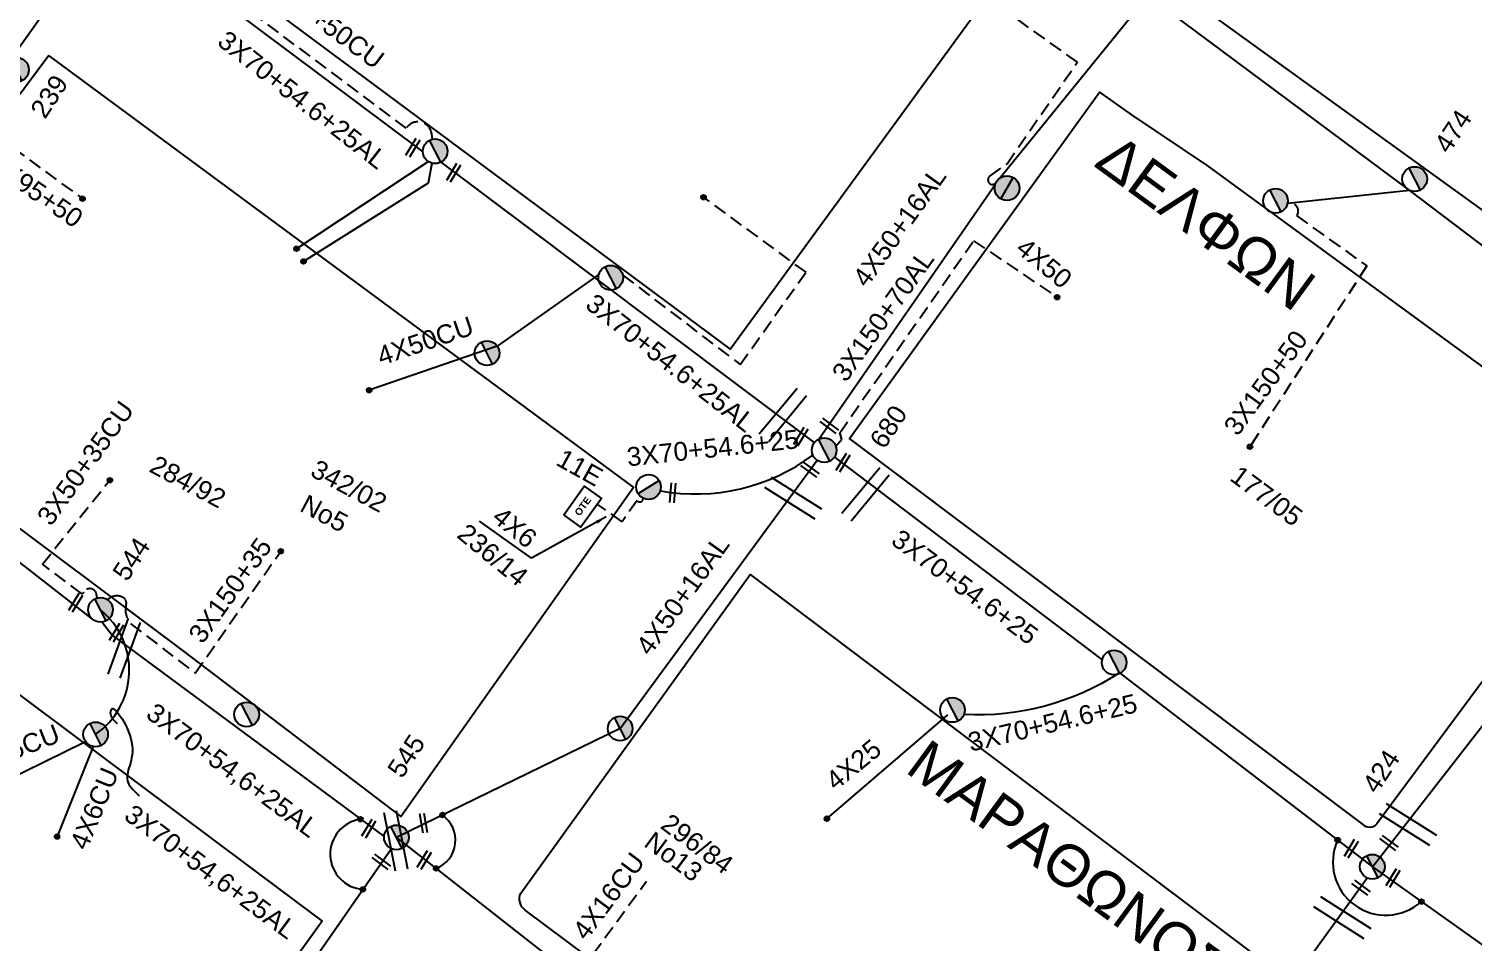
# Model space of a CAD drawing. Header units: millimetres. Extents: x 2999 to 5218, y 1863 to 2903.
# Drawn here: x 4238.4 to 4376.2, y 2118.5 to 2205.7 of the extents above; entities that cross this region are included whole.
import ezdxf

# ---------------------------------------------------------------- set-up
doc = ezdxf.new("R2010")
doc.units = ezdxf.units.MM
doc.header["$LTSCALE"] = 0.5
doc.linetypes.add('DASHED', pattern=[19.05, 12.7, -6.35])
for name, color, linetype in [('Pillar OTE', 7, 'Continuous'), ('Άγνωστα', 7, 'Continuous'), ('Γέφυρες', 7, 'Continuous'), ('Γυμνά εναέρια ΧΤ (3Φ)   3x50+35CU', 7, 'Continuous'), ('Γυμνά εναέρια ΧΤ και ΦΟΠ (3Φ)   4x50+16AL', 7, 'Continuous'), ('Επιγραφές - Σχήματα', 7, 'Continuous'), ('Καλώδια ΧΤ   3x150+50CU', 7, 'DASHED'), ('Καλώδια ΧΤ   3x150+70AL', 7, 'DASHED'), ('Καλώδια ΧΤ   3x150AL+50XLPE', 7, 'DASHED'), ('Καλώδια ΧΤ   4x25CU', 7, 'DASHED'), ('Καλώδια ΧΤ   4x50CU', 7, 'DASHED'), ('Καλώδια ΧΤ   4x6CU', 7, 'DASHED'), ('Μηχανική τομή', 7, 'Continuous'), ('Στύλος Ξύλινος', 7, 'Continuous'), ('Στύλος Ξύλινος @ 1', 7, 'Continuous'), ('Στύλος ΦΜ', 7, 'Continuous'), ('Στύλος ΦΜ @ 1', 7, 'Continuous'), ('Συνδέσεις', 7, 'Continuous'), ('Συνεστραμμένα ΧΤ   3x70+54.6+25 AL', 7, 'SYN_LINE'), ('Τομή', 7, 'Continuous'), ('Υπόβαθρο ΔΕΗ', 7, 'Continuous'), ('Υπόγεια καλώδια Παροχών ΧΤ   4x16CU', 7, 'DASHED'), ('Υπόγεια καλώδια Παροχών ΧΤ   4x25', 7, 'DASHED'), ('Υπόγεια καλώδια Παροχών ΧΤ   4x6', 7, 'DASHED')]:
    doc.layers.add(name, color=color, linetype=linetype)
doc.styles.add('arial', font='ARIAL.TTF')
doc.styles.get("Standard").update_dxf_attribs({"font": 'ARIAL.TTF'})
doc.linetypes.add('SYN_LINE', pattern='A,0.5,-0.0001,["/\\/\\/\\/",Standard,S=0.1,R=0,X=0,Y=-0.05],-0.25', length=0.7501)
doc.dimstyles.new('ISO-25', dxfattribs={"dimtxt": 2.5, "dimasz": 2.5, "dimexe": 1.25, "dimexo": 0.625, "dimtad": 1, "dimtxsty": 'Standard', "dimcen": 2.5, "dimadec": 0, "dimazin": 0, "dimtfac": 1, "dimtmove": 0, "dimatfit": 3, "dimfxl": 1, "dimarcsym": 0})

# ---------------------------------------------------------------- blocks, each defined once
blk = doc.blocks.new('ΜΗΧΑΝΙΚΗ ΤΟΜΗ')
at = {"layer": 'Μηχανική τομή', "ltscale": 40}
for p, q in [((-1.89, 0.78), (1.89, 0.78)), ((1.89, 0), (-1.89, 0))]:
    blk.add_line(p, q, dxfattribs=at)
blk = doc.blocks.new('ΤΟΜΗ')
at = {"layer": 'Τομή', "ltscale": 40}
for p, q in [((-5.68, 0), (5.68, 0)), ((5.68, -2.33), (-5.68, -2.33))]:
    blk.add_line(p, q, dxfattribs=at)
blk = doc.blocks.new('ΥΠΑΡΧΩΝ ΤΣΙΜΕΝΤΕΝΙΟΣ ΣΤΥΛΟΣ')
at = {"layer": 'Στύλος ΦΜ'}
blk.add_hatch(color=7, dxfattribs=at).paths.add_polyline_path([(-1.29, -2.28, 0.574793), (2.62, 0, 0.268822), (1.3, 2.27)])
at = {"layer": 'Στύλος ΦΜ', "color": 7}
blk.add_line((-1.29, -2.28), (1.3, 2.27), dxfattribs=at)
blk.add_circle((0, 0), 2.62, dxfattribs=at)
at = {"layer": 'Στύλος ΦΜ', "flags": 4}
for tag, p in [('ΑΡΙΘΜΟΣ', (-4.68, 8.05)), ('ΤΥΠΟΣ', (-4.91, 3.03))]:
    blk.add_attdef(tag, p, '', height=4, dxfattribs=at)
blk = doc.blocks.new('ΥΠΑΡΧΩΝ ΞΥΛΙΝΟΣ ΣΤΥΛΟΣ')
at = {"layer": 'Στύλος Ξύλινος'}
h = blk.add_hatch(color=7, dxfattribs=at)
h.paths.add_polyline_path([(-2.62, 0, 0.270008), (-1.29, -2.28), (1.3, 2.27, 0.576266)])
h.paths.add_polyline_path([(-1.29, -2.28, 0.574793), (2.62, 0, 0.268822), (1.3, 2.27)])
at = {"layer": 'Στύλος Ξύλινος', "color": 7}
blk.add_line((-1.29, -2.28), (1.3, 2.27), dxfattribs=at)
blk.add_circle((0, 0), 2.62, dxfattribs=at)
at = {"layer": 'Στύλος Ξύλινος', "flags": 4}
for tag, p in [('ΑΡΙΘΜΟΣ', (-4.91, 8.6)), ('ΤΥΠΟΣ', (-4.85, 3.39))]:
    blk.add_attdef(tag, p, '', height=4, dxfattribs=at)
blk = doc.blocks.new('_ΣΥΝΔΕΣΗ')
at = {"layer": 'Συνδέσεις', "linetype": 'SYN_LINE', "ltscale": 40}
blk.add_hatch(color=256, dxfattribs=at).paths.add_polyline_path([(0.5, -0.01, 1), (-0.5, -0.01, 1)])
at = {"layer": 'Συνδέσεις'}
blk.add_circle((0, -0.01), 0.5, dxfattribs=at)
blk = doc.blocks.new('PILLAR ΟΤΕ')
at = {"layer": 'Pillar OTE', "ltscale": 40}
blk.add_lwpolyline([(-3.31, 2.02), (3.39, 2.02), (3.39, -1.99), (-3.31, -1.99)], close=True, dxfattribs=at)
at = {"layer": 'Pillar OTE', "insert": (-1.81, 0.71), "char_height": 1.3575, "width": 109.961, "attachment_point": 1}
blk.add_mtext('{\\fArial|b1|i0|c161|p34;OTE}', dxfattribs=at)

msp = doc.modelspace()

# ---------------------------------------------------------------- linework, layer by layer
at = {"layer": 'Άγνωστα', "color": 85, "linetype": 'DASHED', "ltscale": 0.2}
msp.add_lwpolyline([(4276.92, 2195.13), (4276.84, 2195.65, 0.68729), (4274.38, 2196.18), (4249.23, 2215.06), (4248.76, 2214.62, -0.768386), (4241.45, 2219.71, -0.299771)], format="xyb", dxfattribs=at)
at = {"layer": 'Άγνωστα', "color": 30, "linetype": 'DASHED', "ltscale": 0.2}
msp.add_lwpolyline([(4230.74, 2198.78), (4243.51, 2189.45)], dxfattribs=at)
at = {"layer": 'Άγνωστα', "color": 85, "linetype": 'DASHED', "ltscale": 0.2}
msp.add_lwpolyline([(4295.08, 2182.15), (4306.28, 2173.62), (4312.56, 2182.44), (4302.78, 2189.59)], dxfattribs=at)
at = {"layer": 'Άγνωστα', "color": 27, "linetype": 'DASHED', "ltscale": 0.2}
for points in [[(4359.4, 2187.82), (4366.09, 2183.04), (4354.94, 2165.78)], [(4315.41, 2165.85), (4315.99, 2166.5), (4315.79, 2167.12), (4328.56, 2185.44), (4336.53, 2180.05)]]:
    msp.add_lwpolyline(points, dxfattribs=at)
at = {"layer": 'Άγνωστα', "color": 133, "linetype": 'DASHED', "ltscale": 0.2}
msp.add_lwpolyline([(4245.87, 2151.2), (4246.13, 2151.37, -0.267746), (4247.37, 2151.4, -0.347507), (4247.67, 2150.71, 0.254984), (4248.1, 2148.89), (4254.26, 2144.17), (4262.42, 2155.8)], format="xyb", dxfattribs=at)
at = {"layer": 'Άγνωστα', "color": 133, "ltscale": 40}
msp.add_lwpolyline([(4242.9, 2084.17), (4272.96, 2127.42)], dxfattribs=at)
at = {"layer": 'Γέφυρες', "color": 7, "linetype": 'Continuous', "ltscale": 10}
for centre, radius, start, end in [((4270.51, 2126.9), 3.37, 98.0861, 265.8678), ((4276.19, 2128.24), 2.91, 291.3587, 55.2079), ((4367.9, 2126.12), 5.05, 155.2739, 312.1911)]:
    msp.add_arc(centre, radius, start, end, dxfattribs=at)
at = {"layer": 'Γυμνά εναέρια ΧΤ (3Φ)   3x50+35CU', "color": 6, "linetype": 'DASHED', "ltscale": 0.2}
msp.add_lwpolyline([(4244.89, 2151.35), (4244.85, 2151.67, 0.715311), (4243.63, 2151.91, -0.267821), (4243.39, 2151.76), (4239.67, 2154.58), (4246.1, 2162.59)], format="xyb", dxfattribs=at)
at = {"layer": 'Γυμνά εναέρια ΧΤ και ΦΟΠ (3Φ)   4x50+16AL', "color": 2, "ltscale": 40}
msp.add_lwpolyline([(4294.82, 2138.89), (4294.82, 2138.89), (4313.61, 2164.5)], dxfattribs=at)
at = {"layer": 'Επιγραφές - Σχήματα', "color": 27, "linetype": 'DASHED', "ltscale": 0.2}
msp.add_arc((4358.82, 2188.27), 0.736, 322.3449, 115.0885, dxfattribs=at)
at = {"layer": 'Επιγραφές - Σχήματα', "color": 7, "linetype": 'Continuous', "ltscale": 20}
msp.add_spline([(4246.84, 2139.35), (4246.2, 2140.24), (4246.19, 2140.53), (4248.19, 2137.61), (4247.85, 2133.72), (4248.9, 2132.48)], degree=3, dxfattribs=at)
at = {"layer": 'Καλώδια ΧΤ   3x150+50CU', "color": 30, "linetype": 'SYN_LINE', "ltscale": 15}
for points in [[(4276.51, 2192.99), (4263.94, 2184.68)], [(4276.85, 2192.84), (4276.48, 2190.93), (4264.6, 2183.47)]]:
    msp.add_lwpolyline(points, dxfattribs=at)
at = {"layer": 'Καλώδια ΧΤ   3x150+50CU', "color": 2, "linetype": 'Continuous', "ltscale": 0.2}
msp.add_lwpolyline([(4319.54, 2061.34), (4348.68, 2100.49), (4366.12, 2124.63)], dxfattribs=at)
at = {"layer": 'Καλώδια ΧΤ   3x150+70AL', "color": 27, "linetype": 'Continuous', "ltscale": 0.2}
for points in [[(4330.99, 2191.36), (4344.76, 2208.31)], [(4313.77, 2166.5), (4330.63, 2190.81)]]:
    msp.add_lwpolyline(points, dxfattribs=at)
at = {"layer": 'Καλώδια ΧΤ   3x150AL+50XLPE', "color": 27, "ltscale": 0.2}
msp.add_lwpolyline([(4330.63, 2190.81), (4330.39, 2190.8, -0.752033), (4330.12, 2191.61), (4331.75, 2192.79), (4338.46, 2202.49), (4327.77, 2210.1), (4327.15, 2209.7, -0.67639), (4322.3, 2213.14, 0.281976), (4321.98, 2214.13), (4286.81, 2239.28, 0.233309), (4285.27, 2239.53, 0.088462), (4284.08, 2238.97, -1.219533), (4281.91, 2242.66)], format="xyb", dxfattribs=at)
at = {"layer": 'Καλώδια ΧΤ   4x25CU', "color": 6, "linetype": 'SYN_LINE', "ltscale": 20}
msp.add_lwpolyline([(4235.97, 2133.8), (4243.8, 2137.65)], dxfattribs=at)
at = {"layer": 'Καλώδια ΧΤ   4x50CU', "color": 85, "linetype": 'SYN_LINE', "ltscale": 15}
msp.add_lwpolyline([(4292.79, 2182.23), (4283.08, 2175.39), (4270.87, 2171.18)], dxfattribs=at)
at = {"layer": 'Καλώδια ΧΤ   4x6CU', "color": 6, "linetype": 'SYN_LINE', "ltscale": 20}
msp.add_lwpolyline([(4244.52, 2137.18), (4241.07, 2128.57)], dxfattribs=at)
at = {"layer": 'Συνεστραμμένα ΧΤ   3x70+54.6+25 AL', "color": 2, "ltscale": 20}
msp.add_line((4294.82, 2138.89), (4273.46, 2128.5), dxfattribs=at)
at = {"layer": 'Συνεστραμμένα ΧΤ   3x70+54.6+25 AL', "color": 6, "ltscale": 20}
for points in [[(4244.58, 2149.23), (4214.91, 2172.37), (4246.22, 2216.23), (4273.55, 2254.69)], [(4315.29, 2164.8), (4340.82, 2145.46)]]:
    msp.add_lwpolyline(points, dxfattribs=at)
at = {"layer": 'Συνεστραμμένα ΧΤ   3x70+54.6+25 AL', "color": 30, "ltscale": 20}
msp.add_lwpolyline([(4247.11, 2215.54), (4275.98, 2193.93)], dxfattribs=at)
at = {"layer": 'Συνεστραμμένα ΧΤ   3x70+54.6+25 AL', "color": 27, "ltscale": 20}
msp.add_lwpolyline([(4345.95, 2208.25), (4370.18, 2190.25), (4398.63, 2168.67), (4432.23, 2144.51)], dxfattribs=at)
at = {"layer": 'Συνεστραμμένα ΧΤ   3x70+54.6+25 AL', "color": 27, "linetype": 'SYN_LINE', "ltscale": 20}
msp.add_lwpolyline([(4366.62, 2125.7), (4399.58, 2167.98), (4412.56, 2187.44), (4424.62, 2204.84)], dxfattribs=at)
at = {"layer": 'Συνεστραμμένα ΧΤ   3x70+54.6+25 AL', "color": 85, "ltscale": 20}
msp.add_lwpolyline([(4277.7, 2192.93), (4313.36, 2166.15)], dxfattribs=at)
at = {"layer": 'Συνεστραμμένα ΧΤ   3x70+54.6+25 AL', "color": 27, "ltscale": 15}
msp.add_lwpolyline([(4370.18, 2190.25), (4358.53, 2189)], dxfattribs=at)
at = {"layer": 'Συνεστραμμένα ΧΤ   3x70+54.6+25 AL', "color": 133, "ltscale": 20}
msp.add_lwpolyline([(4245.39, 2149.05), (4246.36, 2147.78), (4272.28, 2128.57)], dxfattribs=at)
at = {"layer": 'Συνεστραμμένα ΧΤ   3x70+54.6+25 AL', "color": 6, "ltscale": 15}
msp.add_lwpolyline([(4342.48, 2144.2, -0.157803), (4327.63, 2140.22)], format="xyb", dxfattribs=at)
at = {"layer": 'Συνεστραμμένα ΧΤ   3x70+54.6+25 AL', "color": 6, "linetype": 'SYN_LINE', "ltscale": 20}
msp.add_lwpolyline([(4342.48, 2144.2), (4366.62, 2125.7), (4393.24, 2106.79), (4418.74, 2088.07)], dxfattribs=at)
at = {"layer": 'Συνεστραμμένα ΧΤ   3x70+54.6+25 AL', "color": 2, "linetype": 'SYN_LINE', "ltscale": 20}
msp.add_lwpolyline([(4273.46, 2128.5), (4297.33, 2109.78), (4334.33, 2083.36)], dxfattribs=at)
at = {"layer": 'Συνεστραμμένα ΧΤ   3x70+54.6+25 AL', "linetype": 'SYN_LINE', "ltscale": 20}
msp.add_arc((4302, 2180.06), 18.79, 259.7477, 306.6699, dxfattribs=at)
at = {"layer": 'Συνεστραμμένα ΧΤ   3x70+54.6+25 AL', "color": 6, "linetype": 'SYN_LINE', "ltscale": 20}
msp.add_arc((4240.53, 2144.45), 7.43, 304.5788, 50.884, dxfattribs=at)
at = {"layer": 'Υπόβαθρο ΔΕΗ'}
for points in [[(4272.57, 2248.3), (4249.74, 2216.49), (4251.77, 2214.72), (4255.44, 2212.1), (4258.04, 2210.23), (4305.32, 2175.08), (4329.01, 2207.58), (4272.57, 2248.3)], [(4398.72, 2172.81), (4347.75, 2209.61), (4372.08, 2242.16), (4422.37, 2204.71), (4422.24, 2204.07), (4398.72, 2172.81)], [(4185.72, 2128.58), (4210.34, 2162.36), (4266.37, 2120.49), (4241.99, 2086.59), (4185.72, 2128.58)], [(4286.37, 2155.15), (4281.39, 2158.67)]]:
    msp.add_lwpolyline(points, dxfattribs=at)
for points in [[(4240.3, 2203.13), (4218.37, 2173.73, 0.606491), (4219.45, 2171.48), (4253.04, 2146.33), (4273.9, 2130.5), (4296.1, 2161.91), (4240.3, 2203.13)], [(4365.74, 2129.73), (4316.72, 2166.57), (4340.56, 2199.62), (4343.63, 2197.47), (4350.9, 2192.58), (4391.57, 2162.84), (4367.04, 2129.79, -0.47504), (4365.74, 2129.73, -3.02964)], [(4285.33, 2123.17), (4307.24, 2153.58), (4357.05, 2116.02), (4334.25, 2085.38), (4285.76, 2121.55, -0.348302), (4285.33, 2123.17, -0.655236)]]:
    msp.add_lwpolyline(points, format="xyb", dxfattribs=at)
at = {"layer": 'Υπόγεια καλώδια Παροχών ΧΤ   4x16CU', "color": 2, "ltscale": 0.2}
msp.add_lwpolyline([(4294.93, 2109.56), (4294.9, 2109.93, -0.29513), (4295.38, 2110.85, 0.455002), (4295.67, 2112.22), (4291.12, 2115.84), (4297.34, 2124.33)], format="xyb", dxfattribs=at)
at = {"layer": 'Υπόγεια καλώδια Παροχών ΧΤ   4x25', "color": 6, "linetype": 'SYN_LINE', "ltscale": 15}
msp.add_lwpolyline([(4326.07, 2140.2), (4314.56, 2130.29)], dxfattribs=at)
at = {"layer": 'Υπόγεια καλώδια Παροχών ΧΤ   4x6', "color": 7, "linetype": 'DASHED', "ltscale": 0.2}
msp.add_lwpolyline([(4297.01, 2160.89, -0.781449), (4296.43, 2160.64), (4295, 2158.63), (4292.73, 2160.24)], format="xyb", dxfattribs=at)

# ---------------------------------------------------------------- block references
at = {"layer": 'Pillar OTE', "xscale": 0.5, "yscale": 0.5, "zscale": 0.5, "rotation": 54.31585946764698}
msp.add_blockref('PILLAR ΟΤΕ', (4291.23, 2160.04), dxfattribs=at)
at = {"layer": 'Μηχανική τομή', "xscale": 0.4999999999999994, "yscale": 0.4999999999999994, "zscale": 0.4999999999999994}
for p, rotation in [((4275.2, 2194.23), 58.8348111286886), ((4279.09, 2191.84), 58.8348111286886), ((4312.23, 2166.64), 58.8348111286886), ((4314.67, 2167.62), 323.4536695641671), ((4316.26, 2164.16), 58.8348111286886), ((4312.83, 2163.43), 323.4536695641671), ((4299.64, 2161.41), 264.9714365180916), ((4243.01, 2150.79), 58.8348111286886), ((4246.91, 2147.93), 58.8348111286886), ((4270.99, 2129.24), 58.8348111286886), ((4275.85, 2129.83), 279.6909106939648), ((4368.1, 2127.82), 323.4536695641671), ((4276.28, 2126.25), 58.8348111286886), ((4364.77, 2127.31), 58.8348111286886), ((4271.91, 2126.01), 323.4536695641671), ((4365.43, 2123.55), 323.4536695641671), ((4368.76, 2124.53), 58.8348111286886)]:
    msp.add_blockref('ΜΗΧΑΝΙΚΗ ΤΟΜΗ', p, dxfattribs=dict(at, rotation=rotation))
at = {"layer": 'Στύλος Ξύλινος @ 1', "ltscale": 40, "xscale": 0.4499999999998181, "yscale": 0.4499999999998181, "zscale": 0.4499999999998181}
msp.add_blockref('ΥΠΑΡΧΩΝ ΞΥΛΙΝΟΣ ΣΤΥΛΟΣ', (4331.75, 2190.46), dxfattribs=at)
at = {"layer": 'Στύλος ΦΜ @ 1', "ltscale": 40}
ref = msp.add_blockref('ΥΠΑΡΧΩΝ ΤΣΙΜΕΝΤΕΝΙΟΣ ΣΤΥΛΟΣ', (4237.2, 2201.76), dxfattribs=dict(at, xscale=0.4499999999998184, yscale=0.4499999999998184, zscale=0.4499999999998184, rotation=56.80099436645325))
ref.add_attrib('ΤΥΠΟΣ', '239', (4239.92, 2196.97), dxfattribs={"layer": 'Στύλος ΦΜ', "height": 1.8, "rotation": 56.801, "flags": 4})
ref = msp.add_blockref('ΥΠΑΡΧΩΝ ΤΣΙΜΕΝΤΕΝΙΟΣ ΣΤΥΛΟΣ', (4370.66, 2191.33), dxfattribs=dict(at, xscale=0.4499999999998184, yscale=0.4499999999998184, zscale=0.4499999999998184, rotation=56.80099436645325))
ref.add_attrib('ΤΥΠΟΣ', '474', (4373.92, 2193.65), dxfattribs={"layer": 'Στύλος ΦΜ', "height": 1.8, "rotation": 56.801, "flags": 4})
at = {"layer": 'Στύλος ΦΜ @ 1', "ltscale": 40, "xscale": 0.4499999999998184, "yscale": 0.4499999999998184, "zscale": 0.4499999999998184, "rotation": 56.80099436645325}
for p in [(4277.16, 2193.98), (4357.38, 2189.25), (4293.92, 2181.91), (4282.11, 2174.71), (4341.97, 2145.19), (4259.17, 2140.23), (4326.54, 2140.66), (4244.75, 2138.33), (4294.82, 2138.89)]:
    msp.add_blockref('ΥΠΑΡΧΩΝ ΤΣΙΜΕΝΤΕΝΙΟΣ ΣΤΥΛΟΣ', p, dxfattribs=at)
at = {"layer": 'Στύλος ΦΜ @ 1', "ltscale": 40}
ref = msp.add_blockref('ΥΠΑΡΧΩΝ ΤΣΙΜΕΝΤΕΝΙΟΣ ΣΤΥΛΟΣ', (4314.3, 2165.45), dxfattribs=dict(at, xscale=0.4499999999998184, yscale=0.4499999999998184, zscale=0.4499999999998184, rotation=56.80099436645325))
ref.add_attrib('ΤΥΠΟΣ', '680', (4320.03, 2165.45), dxfattribs={"layer": 'Στύλος ΦΜ', "height": 1.8, "rotation": 56.801, "flags": 4})
ref = msp.add_blockref('ΥΠΑΡΧΩΝ ΤΣΙΜΕΝΤΕΝΙΟΣ ΣΤΥΛΟΣ', (4297.53, 2161.94), dxfattribs=dict(at, xscale=0.4499999999998184, yscale=0.4499999999998184, zscale=0.4499999999998184, rotation=330.9072077886947))
ref.add_attrib('ΤΥΠΟΣ', '11E', (4288.58, 2164.1), dxfattribs={"layer": 'Στύλος ΦΜ', "height": 1.8, "rotation": 330.9072, "flags": 4})
ref = msp.add_blockref('ΥΠΑΡΧΩΝ ΤΣΙΜΕΝΤΕΝΙΟΣ ΣΤΥΛΟΣ', (4245.22, 2150.22), dxfattribs=dict(at, xscale=0.4499999999998184, yscale=0.4499999999998184, zscale=0.4499999999998184, rotation=56.80099436645325))
ref.add_attrib('ΤΥΠΟΣ', '544', (4247.76, 2152.82), dxfattribs={"layer": 'Στύλος ΦΜ', "height": 1.8, "rotation": 56.801, "flags": 4})
ref = msp.add_blockref('ΥΠΑΡΧΩΝ ΤΣΙΜΕΝΤΕΝΙΟΣ ΣΤΥΛΟΣ', (4273.46, 2128.5), dxfattribs=dict(at, xscale=0.4499999999998184, yscale=0.4499999999998184, zscale=0.4499999999998184, rotation=56.80099436645325))
ref.add_attrib('ΤΥΠΟΣ', '545', (4274, 2134.02), dxfattribs={"layer": 'Στύλος ΦΜ', "height": 1.8, "rotation": 56.801, "flags": 4})
ref = msp.add_blockref('ΥΠΑΡΧΩΝ ΤΣΙΜΕΝΤΕΝΙΟΣ ΣΤΥΛΟΣ', (4366.62, 2125.7), dxfattribs=dict(at, xscale=0.4499999999998184, yscale=0.4499999999998184, zscale=0.4499999999998184, rotation=56.80099436645325))
ref.add_attrib('ΤΥΠΟΣ', '424', (4367.05, 2132.56), dxfattribs={"layer": 'Στύλος ΦΜ', "height": 1.8, "rotation": 56.801, "flags": 4})
at = {"layer": 'Συνδέσεις', "xscale": 0.4500000000002728, "yscale": 0.4500000000002728, "zscale": 0.4500000000002728}
for p in [(4243.51, 2189.45), (4302.78, 2189.6), (4263.94, 2184.68), (4264.6, 2183.47), (4336.53, 2180.06), (4270.87, 2171.18), (4354.94, 2165.79), (4246.11, 2162.59), (4262.42, 2155.81), (4270.03, 2130.24), (4277.85, 2130.64), (4314.56, 2130.29), (4241.07, 2128.58), (4363.31, 2128.24), (4277.25, 2125.54), (4270.26, 2123.54), (4371.3, 2122.38)]:
    msp.add_blockref('_ΣΥΝΔΕΣΗ', p, dxfattribs=at)
at = {"layer": 'Τομή', "xscale": 0.4999999999999998, "yscale": 0.4999999999999998, "zscale": 0.4999999999999998}
for p, rotation in [((4309.91, 2169.19), 50.48748241285512), ((4317.79, 2161.62), 50.48748241285512), ((4311.65, 2161.37), 327.7055149281333), ((4246.93, 2146.75), 69.98462306417281), ((4370.33, 2130.23), 327.7055149281333), ((4272.84, 2128.05), 101.0313374087685), ((4364.07, 2121.33), 327.7055149281333)]:
    msp.add_blockref('ΤΟΜΗ', p, dxfattribs=dict(at, rotation=rotation))

# ---------------------------------------------------------------- texts
at = {"layer": 'Άγνωστα', "ltscale": 40, "char_height": 1.8, "width": 17.1868, "attachment_point": 1, "style": 'arial'}
for s, insert, rotation in [('\\pt1.8;3X95+50', (4235.43, 2193.85), 325.1601), ('\\pt1.8;4X50', (4333.59, 2185.86), 320.7829), ('3X150+50', (4352.31, 2167.76), 53.9285), ('\\pt1.8;284/92', (4250.6, 2165.05), 331.9412), ('\\pt1.8;342/02', (4265.97, 2164.64), 331.9412), ('177/05', (4353.98, 2164.1), 323.506), ('\\pt1.8;Νο5', (4264.97, 2161.3), 331.9412), ('\\pt1.8;4X6', (4283.6, 2160.21), 320.7829), ('236/14', (4280.26, 2158.6), 320.7829), ('3X150+35', (4253.49, 2147.92), 54.3381), ('3Χ70+54,6+25AL', (4250.5, 2141.46), 323.506), ('3Χ70+54,6+25AL', (4248.41, 2131.77), 323.506), ('296/84', (4299.62, 2130.9), 323.506), ('Νο13', (4298.04, 2129.18), 323.506)]:
    msp.add_mtext(s, dxfattribs=dict(at, insert=insert, rotation=rotation))
at = {"layer": 'Γυμνά εναέρια ΧΤ (3Φ)   3x50+35CU', "ltscale": 40, "insert": (4239.03, 2159.16), "char_height": 1.8, "width": 17.1868, "attachment_point": 1, "rotation": 54.3381, "style": 'arial'}
msp.add_mtext('3X50+35CU', dxfattribs=at)
at = {"layer": 'Γυμνά εναέρια ΧΤ και ΦΟΠ (3Φ)   4x50+16AL', "ltscale": 40, "char_height": 1.8, "width": 17.1868, "attachment_point": 1, "rotation": 54.3381, "style": 'arial'}
for insert in [(4316.89, 2181.93), (4296.2, 2146.78)]:
    msp.add_mtext('4X50+16AL', dxfattribs=dict(at, insert=insert))
at = {"layer": 'Επιγραφές - Σχήματα', "char_height": 4, "width": 90.8081, "attachment_point": 1, "rotation": 323.8251, "style": 'arial'}
for s, insert in [('ΔΕΛΦΩΝ', (4342.29, 2195.86)), ('ΜΑΡΑΘΩΝΟΣ', (4324.26, 2138.04))]:
    msp.add_mtext(s, dxfattribs=dict(at, insert=insert))
at = {"layer": 'Επιγραφές - Σχήματα', "color": 7, "linetype": 'Continuous', "ltscale": 20, "char_height": 1.8, "attachment_point": 1}
for s, insert, rotation in [('4X25CU', (4232, 2135.93), 21.1521), ('4X6CU', (4242.24, 2127.86), 67.5706)]:
    msp.add_mtext_dynamic_manual_height_columns(s, width=10.2268, gutter_width=12.5, heights=[0], dxfattribs=dict(at, insert=insert, rotation=rotation))
at = {"layer": 'Καλώδια ΧΤ   3x150+50CU', "ltscale": 0.2, "insert": (4260.3, 2212.19), "char_height": 1.8, "width": 17.1868, "attachment_point": 1, "rotation": 323.506, "style": 'arial'}
msp.add_mtext('3X150+50CU', dxfattribs=at)
at = {"layer": 'Καλώδια ΧΤ   3x150+70AL', "ltscale": 0.2, "insert": (4314.91, 2172.89), "char_height": 1.8, "width": 17.1868, "attachment_point": 1, "rotation": 54.3381, "style": 'arial'}
msp.add_mtext('3X150+70AL', dxfattribs=at)
at = {"layer": 'Καλώδια ΧΤ   4x50CU', "ltscale": 0.2, "insert": (4271.43, 2175.21), "char_height": 1.8, "width": 17.1868, "attachment_point": 1, "rotation": 18.7564, "style": 'arial'}
msp.add_mtext('\\pt1.8;4X50CU', dxfattribs=at)
at = {"layer": 'Συνεστραμμένα ΧΤ   3x70+54.6+25 AL', "ltscale": 20, "char_height": 1.8, "width": 17.1868, "attachment_point": 1, "style": 'arial'}
for s, insert, rotation in [('3X70+54.6+25AL', (4257.36, 2205.63), 321.9682), ('3X70+54.6+25AL', (4292.49, 2180.53), 321.9682), ('3X70+54.6+25', (4295.36, 2165.69), 6.0826)]:
    msp.add_mtext(s, dxfattribs=dict(at, insert=insert, rotation=rotation))
at = {"layer": 'Συνεστραμμένα ΧΤ   3x70+54.6+25 AL', "ltscale": 40, "char_height": 1.8, "width": 17.1868, "attachment_point": 1, "style": 'arial'}
for insert, rotation in [((4321.63, 2158.03), 323.5717), ((4327.86, 2138.42), 13.3728)]:
    msp.add_mtext('3X70+54.6+25', dxfattribs=dict(at, insert=insert, rotation=rotation))
at = {"layer": 'Υπόγεια καλώδια Παροχών ΧΤ   4x16CU', "ltscale": 0.2, "insert": (4290.15, 2119.64), "char_height": 1.8, "width": 17.1868, "attachment_point": 1, "rotation": 53.2171, "style": 'arial'}
msp.add_mtext('4X16CU', dxfattribs=at)
at = {"layer": 'Υπόγεια καλώδια Παροχών ΧΤ   4x25', "ltscale": 40, "insert": (4314.24, 2134.29), "char_height": 1.8, "width": 17.1868, "attachment_point": 1, "rotation": 39.2525, "style": 'arial'}
msp.add_mtext('4X25', dxfattribs=at)

# ---------------------------------------------------------------- leaders
at = {"layer": 'Επιγραφές - Σχήματα', "ltscale": 40}
msp.add_leader([(4293.48, 2159.08), (4286.37, 2155.15)], dimstyle='ISO-25', override={"dimasz": 1, "dimtad": 0}, dxfattribs=at)

doc.saveas('drawing.dxf')
